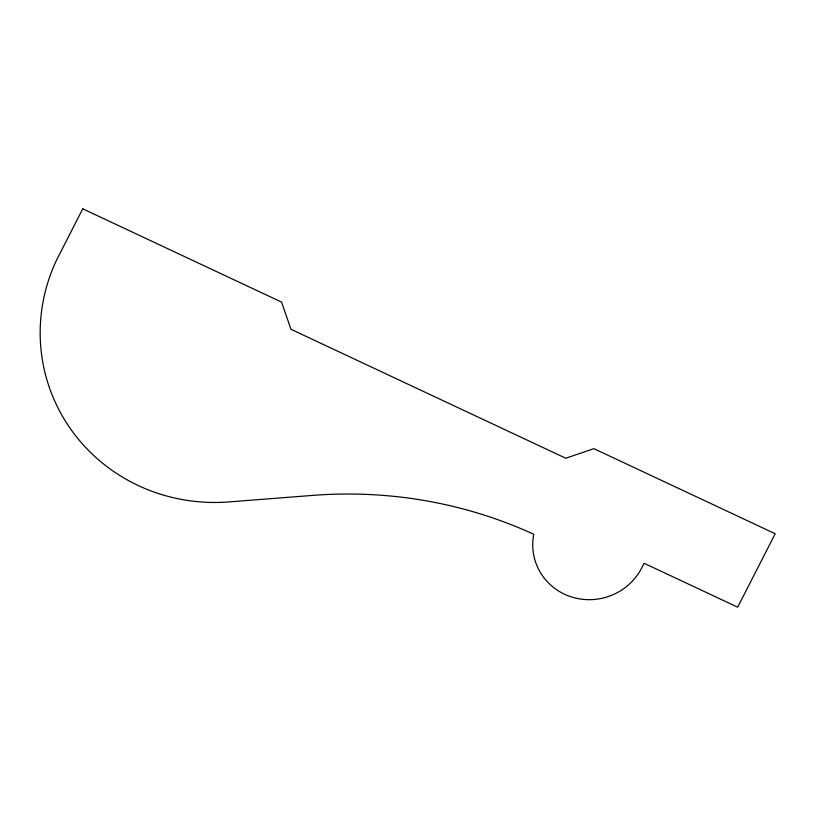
<?xml version="1.0" encoding="UTF-8"?>
<svg xmlns="http://www.w3.org/2000/svg" width="816" height="816" viewBox="0 0 816 816"><rect width="100%" height="100%" fill="white"/><g stroke="black" fill="none" stroke-linecap="round" stroke-linejoin="round"><path stroke-width="1.22" d="M82.763 208.825L56.498 260.222A178.245 172.329 -16.6 0 0 228.868 501.922L312.742 495.394A442.303 427.625 -16.6 0 1 533.746 534.245A57.722 55.804 -16.6 0 0 571.832 597.047A57.722 55.804 -16.6 0 0 641.764 567.865L644.11 563.275L737.674 607.175L775.2 533.746L593.875 448.657L565.774 458.235L290.935 329.266L281.602 302.124L82.763 208.825"/></g></svg>
